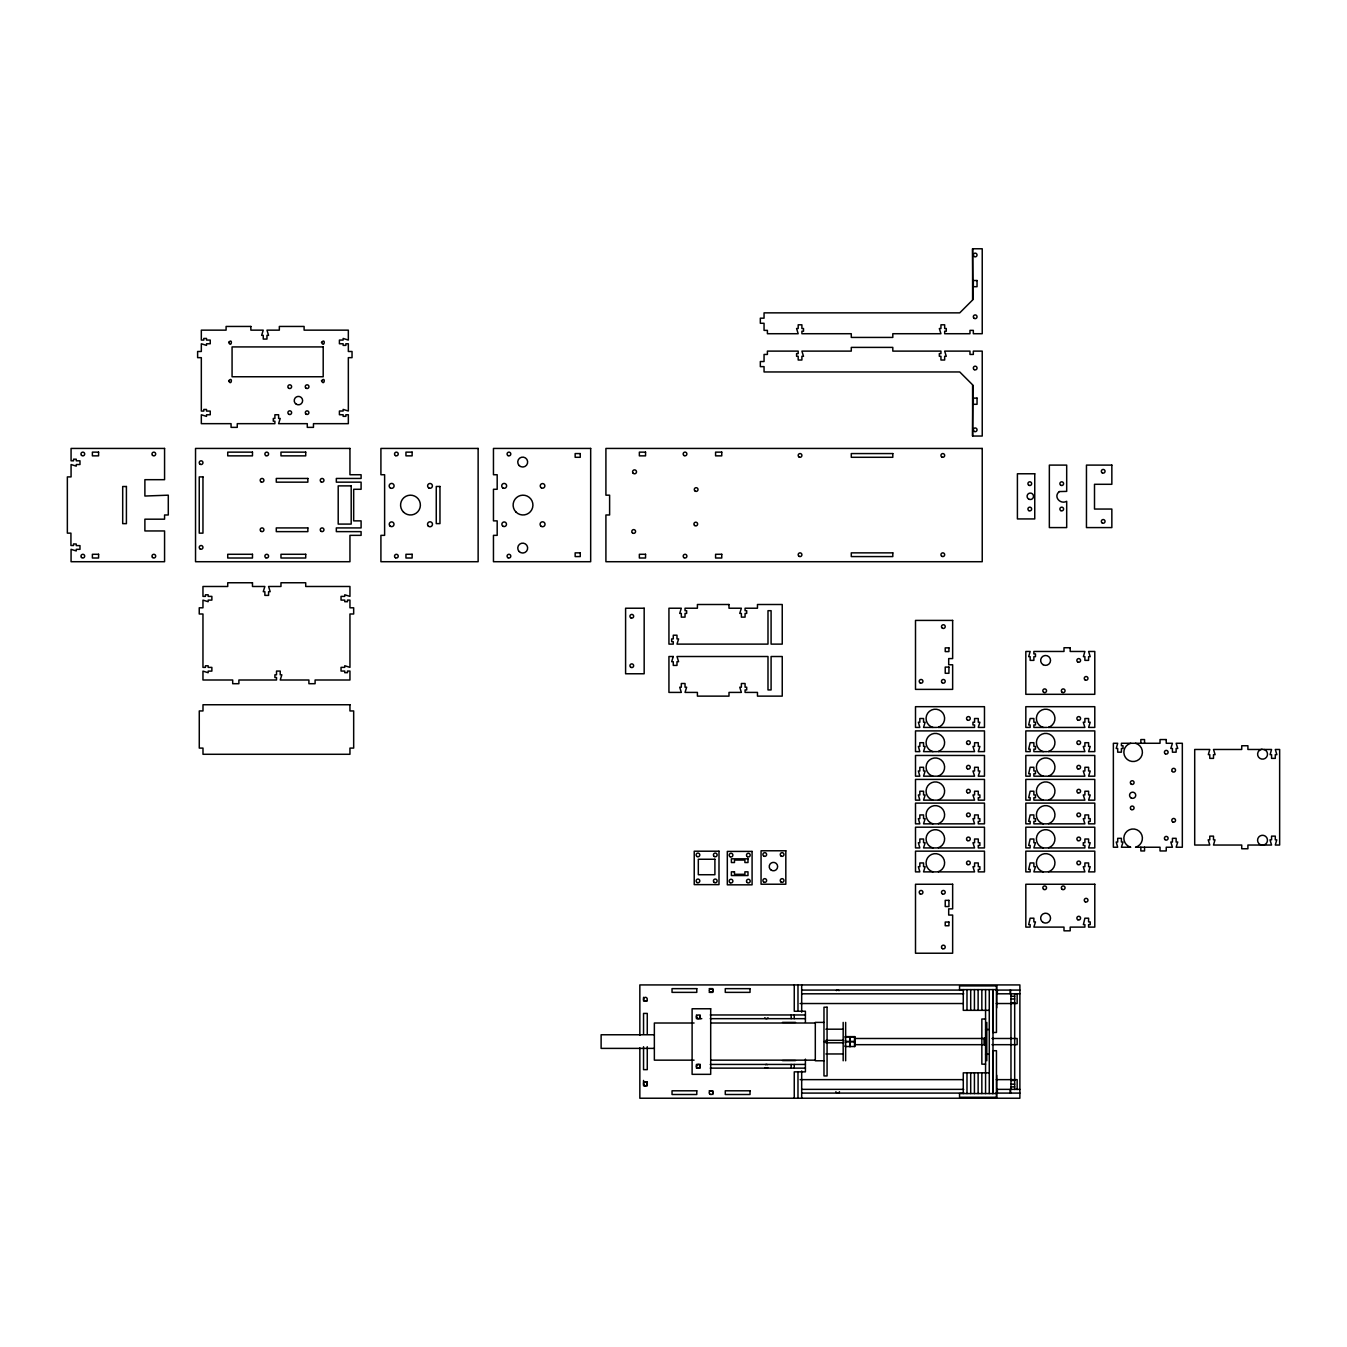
<?xml version="1.0" encoding="UTF-8"?>
<svg xmlns="http://www.w3.org/2000/svg" width="1347" height="1347" viewBox="0 0 1347 1347"><rect width="100%" height="100%" fill="white"/><g stroke="black" fill="none" stroke-linecap="round" stroke-linejoin="round"><path stroke-width="1.5" d="M972.585 436.041L972.955 385.175L959.738 371.957L764.052 371.957L764.052 366.637L760.331 366.637L760.331 361.535L764.052 361.535L764.052 354.446L767.403 354.446L767.403 351.112L798.182 351.112L798.182 353.588L796.582 353.588L796.582 356.298L798.182 356.298L798.182 360.019L801.903 360.019L801.903 356.298L803.502 356.298L801.903 351.112L851.287 351.112L851.287 347.391L892.808 347.391L892.808 351.112L940.947 351.112L940.947 353.588L939.33 353.588L939.33 356.298L940.947 356.298L940.947 360.019L944.668 360.019L944.668 356.298L946.268 356.298L944.668 351.112L969.975 351.112L969.975 354.446L973.325 354.446L973.325 351.112L982.232 351.112L982.232 436.041L972.585 436.041L972.585 385.175M972.585 299.64L972.585 248.774L982.232 248.774L982.232 333.719L973.325 333.719L973.325 330.369L969.975 330.369L969.975 333.719L944.668 333.719L944.668 331.227L946.268 331.227L946.268 328.516L944.668 328.516L944.668 324.795L940.947 324.795L940.947 328.516L939.33 328.516L940.947 333.719L892.808 333.719L892.808 337.424L851.287 337.424L851.287 333.719L801.903 333.719L801.903 331.227L803.502 331.227L803.502 328.516L801.903 328.516L801.903 324.795L798.182 324.795L798.182 328.516L796.582 328.516L798.182 333.719L767.403 333.719L767.403 330.369L764.052 330.369L764.052 323.28L760.331 323.28L760.331 318.178L764.052 318.178L764.052 312.858L959.738 312.858L972.955 299.64L972.585 248.774M845.158 1037.948L845.495 1036.803L849.553 1036.803L850.445 1041.416L849.553 1046.535M845.158 1042.915L845.495 1041.753L849.553 1041.753L850.445 1046.535M850.445 1036.634L849.553 1041.753M854.503 1046.535L854.503 1036.634M936.788 727.431L923.554 727.431L925.153 722.228L923.554 722.228L923.554 718.507L919.833 718.507L919.833 722.228L918.351 722.228L919.833 727.431L915.505 727.431L915.505 706.687L984.472 706.687L984.472 727.431L978.276 727.431L979.892 722.228L978.276 722.228L978.276 718.507L974.571 718.507L974.571 722.228L972.955 722.228L972.955 724.955L974.571 724.955L974.571 727.431L937.748 727.431A9.294 9.294 0 0 0 942.951 713.135A9.294 9.294 0 0 0 927.746 713.135A9.294 9.294 0 0 0 932.949 727.431M1047.107 727.431L1033.873 727.431L1033.873 724.955L1035.473 724.955L1035.473 722.228L1033.873 722.228L1033.873 718.507L1030.152 718.507L1028.67 724.955L1030.152 724.955L1030.152 727.431L1025.825 727.431L1025.825 706.687L1094.791 706.687L1094.791 727.431L1088.595 727.431L1090.211 722.228L1088.595 722.228L1088.595 718.507L1084.891 718.507L1084.891 722.228L1083.274 722.228L1084.891 727.431L1048.084 727.431A9.294 9.294 0 0 0 1053.287 713.135A9.294 9.294 0 0 0 1038.066 713.135A9.294 9.294 0 0 0 1043.268 727.431M1261.23 749.471L1247.911 749.471L1247.911 745.75L1241.732 745.75L1241.732 749.471L1213.495 749.471L1215.112 754.657L1213.495 754.657L1213.495 758.378L1209.791 758.378L1209.791 754.657L1208.31 754.657L1209.791 749.471L1194.705 749.471L1194.705 845.04L1209.791 845.04L1208.175 839.838L1209.791 839.838L1209.791 836.133L1213.495 836.133L1213.495 839.838L1214.994 839.838L1213.495 845.04L1241.732 845.04L1241.732 848.762L1247.911 848.762L1247.911 845.04L1261.432 845.04L1260.27 844.636A4.95 4.95 0 0 1 1258.856 836.908A4.95 4.95 0 0 1 1266.685 837.531A4.95 4.95 0 0 1 1264.042 844.939L1261.482 845.057L1271.568 845.04L1269.968 839.838L1271.568 839.838L1271.568 836.133L1275.289 836.133L1275.289 839.838L1276.771 839.838L1275.289 845.04L1279.65 845.04L1279.65 749.471L1275.289 749.471L1276.889 754.657L1275.289 754.657L1275.289 758.378L1271.568 758.378L1271.568 754.657L1270.086 754.657L1271.568 749.471L1263.89 749.471M936.788 751.626L923.554 751.626L925.153 746.423L923.554 746.423L923.554 742.702L919.833 742.702L919.833 746.423L918.351 746.423L919.833 751.626L915.505 751.626L915.505 730.899L984.472 730.899L984.472 751.626L978.276 751.626L979.892 746.423L978.276 746.423L978.276 742.702L974.571 742.702L974.571 746.423L972.955 746.423L974.571 751.626L937.748 751.626A9.294 9.294 0 0 0 942.951 737.331A9.294 9.294 0 0 0 927.746 737.331A9.294 9.294 0 0 0 932.949 751.626M1047.107 751.626L1033.873 751.626L1033.873 749.151L1035.473 749.151L1035.473 746.423L1033.873 746.423L1033.873 742.702L1030.152 742.702L1028.67 749.151L1030.152 749.151L1030.152 751.626L1025.825 751.626L1025.825 730.899L1094.791 730.899L1094.791 751.626L1088.595 751.626L1090.211 746.423L1088.595 746.423L1088.595 742.702L1084.891 742.702L1084.891 746.423L1083.274 746.423L1084.891 751.626L1048.084 751.626A9.294 9.294 0 0 0 1053.287 737.331A9.294 9.294 0 0 0 1038.066 737.331A9.294 9.294 0 0 0 1043.268 751.626M936.788 776.192L923.554 776.192L925.153 770.989L923.554 770.989L923.554 767.285L919.833 767.285L919.833 770.989L918.351 770.989L919.833 776.192L915.505 776.192L915.505 755.465L984.472 755.465L984.472 776.192L978.276 776.192L979.892 770.989L978.276 770.989L978.276 767.285L974.571 767.285L974.571 770.989L972.955 770.989L974.571 776.192L937.748 776.192A9.294 9.294 0 0 0 942.951 761.897A9.294 9.294 0 0 0 927.746 761.897A9.294 9.294 0 0 0 932.949 776.192M1047.107 776.192L1033.873 776.192L1033.873 773.717L1035.473 773.717L1035.473 770.989L1033.873 770.989L1033.873 767.285L1030.152 767.285L1028.67 773.717L1030.152 773.717L1030.152 776.192L1025.825 776.192L1025.825 755.465L1094.791 755.465L1094.791 776.192L1088.595 776.192L1090.211 770.989L1088.595 770.989L1088.595 767.285L1084.891 767.285L1084.891 770.989L1083.274 770.989L1084.891 776.192L1048.084 776.192A9.294 9.294 0 0 0 1053.287 761.897A9.294 9.294 0 0 0 1038.066 761.897A9.294 9.294 0 0 0 1043.268 776.192M936.788 800.152L923.554 800.152L925.153 794.949L923.554 794.949L923.554 791.228L919.833 791.228L919.833 794.949L918.351 794.949L919.833 800.152L915.505 800.152L915.505 779.408L984.472 779.408L984.472 800.152L978.276 800.152L978.276 797.677L979.892 797.677L979.892 794.949L978.276 794.949L978.276 791.228L974.571 791.228L974.571 794.949L972.955 794.949L974.571 800.152L937.748 800.152A9.294 9.294 0 0 0 942.951 785.857A9.294 9.294 0 0 0 927.746 785.857A9.294 9.294 0 0 0 932.949 800.152M1047.107 800.152L1033.873 800.152L1033.873 797.677L1035.473 797.677L1035.473 794.949L1033.873 794.949L1033.873 791.228L1030.152 791.228L1028.67 797.677L1030.152 797.677L1030.152 800.152L1025.825 800.152L1025.825 779.408L1094.791 779.408L1094.791 800.152L1088.595 800.152L1090.211 794.949L1088.595 794.949L1088.595 791.228L1084.891 791.228L1084.891 794.949L1083.274 794.949L1084.891 800.152L1048.084 800.152A9.294 9.294 0 0 0 1053.287 785.857A9.294 9.294 0 0 0 1038.066 785.857A9.294 9.294 0 0 0 1043.268 800.152M936.788 823.842L923.554 823.842L925.153 818.656L923.554 818.656L923.554 814.935L919.833 814.935L919.833 818.656L918.351 818.656L919.833 823.842L915.505 823.842L915.505 803.115L984.472 803.115L984.472 823.842L978.276 823.842L978.276 821.367L979.892 821.367L979.892 818.656L978.276 818.656L978.276 814.935L974.571 814.935L974.571 818.656L972.955 818.656L974.571 823.842L937.748 823.842A9.294 9.294 0 0 0 942.951 809.547A9.294 9.294 0 0 0 927.746 809.547A9.294 9.294 0 0 0 932.949 823.842M1047.107 823.842L1033.873 823.842L1033.873 821.367L1035.473 821.367L1035.473 818.656L1033.873 818.656L1033.873 814.935L1030.152 814.935L1028.67 821.367L1030.152 821.367L1030.152 823.842L1025.825 823.842L1025.825 803.115L1094.791 803.115L1094.791 823.842L1088.595 823.842L1088.595 821.367L1090.211 821.367L1090.211 818.656L1088.595 818.656L1088.595 814.935L1084.891 814.935L1084.891 818.656L1083.274 818.656L1084.891 823.842L1048.084 823.842A9.294 9.294 0 0 0 1053.287 809.547A9.294 9.294 0 0 0 1038.066 809.547A9.294 9.294 0 0 0 1043.268 823.842M936.788 847.92L923.554 847.92L925.153 842.734L923.554 842.734L923.554 839.013L919.833 839.013L919.833 842.734L918.351 842.734L919.833 847.92L915.505 847.92L915.505 827.193L984.472 827.193L984.472 847.92L978.276 847.92L978.276 845.445L979.892 845.445L979.892 842.734L978.276 842.734L978.276 839.013L974.571 839.013L974.571 842.734L972.955 842.734L974.571 847.92L937.748 847.92A9.294 9.294 0 0 0 942.951 833.625A9.294 9.294 0 0 0 927.746 833.625A9.294 9.294 0 0 0 932.949 847.92M1047.107 847.92L1033.873 847.92L1035.473 842.734L1033.873 842.734L1033.873 839.013L1030.152 839.013L1028.67 845.445L1030.152 845.445L1030.152 847.92L1025.825 847.92L1025.825 827.193L1094.791 827.193L1094.791 847.92L1088.595 847.92L1090.211 842.734L1088.595 842.734L1088.595 839.013L1084.891 839.013L1084.891 842.734L1083.274 842.734L1083.274 845.445L1084.891 845.445L1084.891 847.92L1048.084 847.92A9.294 9.294 0 0 0 1053.287 833.625A9.294 9.294 0 0 0 1038.066 833.625A9.294 9.294 0 0 0 1043.268 847.92M936.788 871.879L923.554 871.879L925.153 866.677L923.554 866.677L923.554 862.956L919.833 862.956L919.833 866.677L918.351 866.677L919.833 871.879L915.505 871.879L915.505 851.152L984.472 851.152L984.472 871.879L978.276 871.879L978.276 869.404L979.892 869.404L979.892 866.677L978.276 866.677L978.276 862.956L974.571 862.956L974.571 866.677L972.955 866.677L974.571 871.879L937.748 871.879A9.294 9.294 0 0 0 942.951 857.584A9.294 9.294 0 0 0 927.746 857.584A9.294 9.294 0 0 0 932.949 871.879M1047.107 871.879L1033.873 871.879L1035.473 866.677L1033.873 866.677L1033.873 862.956L1030.152 862.956L1028.67 869.404L1030.152 869.404L1030.152 871.879L1025.825 871.879L1025.825 851.152L1094.791 851.152L1094.791 871.879L1088.595 871.879L1090.211 866.677L1088.595 866.677L1088.595 862.956L1084.891 862.956L1084.891 866.677L1083.274 866.677L1084.891 871.879L1048.084 871.879A9.294 9.294 0 0 0 1053.287 857.584A9.294 9.294 0 0 0 1038.066 857.584A9.294 9.294 0 0 0 1043.268 871.879M709.179 988.647L712.883 988.647L712.883 992.369L709.179 992.369M996.713 989.607L959.552 989.607L959.552 985.886L996.713 985.886L996.713 1007.859M801.684 990.079L963.711 990.079M995.938 990.079L1019.881 990.079M801.684 993.8L963.711 993.8M1019.881 993.8L997.369 993.8L997.369 990.079M1010.974 996.275L1014.678 996.275M1010.974 998.986L1014.678 998.986M647.267 1001.023L643.546 1001.023L643.546 997.319M1010.974 1002.707L1014.678 1002.707M800.067 1003.532L962.869 1003.532M996.275 1003.532L1017.153 1003.532L1017.153 993.615M989.27 1010.334L963.273 1010.334L963.273 989.607M710.273 1014.964L805.405 1014.964M701.77 1018.669L696.45 1018.669L696.45 1014.964M710.273 1018.669L805.405 1018.669M985.566 1019.006L981.845 1019.006L981.845 1064.164L985.566 1064.164M782.506 1022.39L795.505 1022.39M823.977 1022.39L815.305 1022.39L815.305 1060.779L823.977 1060.779M694.075 1023.013L654.356 1023.013L654.356 1060.156L694.075 1060.156M710.795 1023.013L815.305 1023.013M825.896 1029.192L843.171 1029.192M985.566 1029.529L989.27 1029.529M654.356 1034.765L601.116 1034.765L601.116 1048.387L654.356 1048.387M845.158 1036.634L854.941 1036.634L854.941 1046.535L845.158 1046.535M850.445 1036.803L854.503 1036.803M855.53 1038.486L983.563 1038.486M991.964 1038.486L1017.153 1038.486L1017.153 1044.683L991.964 1044.683M825.896 1040.339L843.171 1040.339M849.553 1041.416L845.495 1041.416L845.158 1040.254M850.445 1041.416L854.503 1041.416M823.977 1041.585L827.075 1041.585M850.445 1041.753L854.503 1041.753M825.896 1042.814L843.171 1042.814M855.53 1044.683L983.563 1044.683M825.896 1053.96L843.171 1053.96M985.566 1054.297L989.27 1054.297M710.795 1060.156L815.305 1060.156M782.506 1060.594L795.505 1060.594M710.273 1064.433L805.405 1064.433M710.273 1068.137L805.405 1068.137M989.27 1072.835L963.273 1072.835L963.273 1093.562M800.067 1079.637L962.869 1079.637M996.275 1079.637L1017.153 1079.637L1017.153 1089.538M1010.974 1080.462L1014.678 1080.462M643.546 1082.129L647.267 1082.028M1010.974 1084.167L1014.678 1084.167M1010.974 1086.894L1014.678 1086.894M801.684 1089.369L963.711 1089.369M1019.881 1089.369L997.369 1089.369L997.369 1093.091M709.179 1090.801L712.883 1090.801L712.883 1094.505M801.684 1093.091L963.93 1093.091M995.938 1093.091L1019.881 1093.091M996.713 1093.562L959.552 1093.562L959.552 1097.283L996.713 1097.283L996.713 1075.31M845.158 1045.205L845.495 1046.366M1144.546 743.275L1144.546 739.554L1140.842 739.554L1140.842 743.275M1144.546 847.229L1144.546 850.95L1140.842 850.95L1140.842 847.229M1014.678 993.8L1014.678 1089.504M1010.974 993.8L1010.974 1089.369M1010.604 990.079L1010.604 993.8M1010.604 1089.369L1010.604 1093.091M1010.216 990.079L1010.216 993.8M1010.216 1089.369L1010.216 1093.091M996.46 985.886L996.46 1032.459L992.739 1032.459L992.739 989.607M996.46 1097.283L996.46 1050.711L992.739 1050.711L992.739 1093.562M992.992 989.607L992.992 1093.562M989.27 989.607L989.27 1093.562M986.795 1022.39L986.795 1060.779M985.566 989.607L985.566 1093.562M981.845 989.607L981.845 1010.334M981.845 1072.835L981.845 1093.562M978.124 989.607L978.124 1010.334M978.124 1072.835L978.124 1093.562M974.42 989.607L974.42 1010.334M974.42 1072.835L974.42 1093.562M970.699 989.607L970.699 1010.334M970.699 1072.835L970.699 1093.562M966.994 989.607L966.994 1010.334M966.994 1072.835L966.994 1093.562M849.991 1036.634L849.991 1046.535M845.647 1022.39L845.647 1060.779M843.171 1022.39L843.171 1060.779M805.405 1022.238L805.405 1011.243L794.259 1011.243L794.259 984.926M805.405 1059.129L805.405 1071.858L794.259 1071.858L794.259 1098.226M801.684 984.926L801.684 1012.203M801.684 1070.949L801.684 1098.226M797.98 984.926L797.98 1011.243M797.98 1071.858L797.98 1098.226M794.259 1014.964L794.259 1018.669M794.259 1064.433L794.259 1068.137M791.16 1014.964L791.16 1018.669M791.16 1064.433L791.16 1068.137M700.154 1014.964L700.154 1018.669M647.267 1034.243L647.267 1013.415L643.546 1013.415L643.546 1034.243M647.267 1046.737L647.267 1069.653L643.546 1069.653L643.546 1046.737M647.267 1082.129L647.267 1085.85L643.546 1085.85L643.546 1080.429M639.842 1035.287L639.842 984.926L1019.881 984.926L1019.881 1098.226L639.842 1098.226L639.842 1047.882M1135.538 743.275A9.294 9.294 0 0 1 1140.741 757.57A9.294 9.294 0 0 1 1125.52 757.57A9.294 9.294 0 0 1 1130.722 743.275M839.484 1091.71A1.852 1.852 0 0 1 835.881 1091.71M836.369 990.617A1.852 1.852 0 0 1 838.996 990.617M767.723 1067.599A1.852 1.852 0 0 1 765.096 1067.599M765.483 1064.669A1.852 1.852 0 0 1 767.335 1064.669M768.009 1017.743A1.852 1.852 0 0 1 764.793 1017.743M228.653 342.391C231.448 348.503 233.048 337.339 228.653 342.391M228.653 380.78C231.448 386.875 233.048 375.729 228.653 380.78M321.512 342.391C324.307 348.503 325.923 337.339 321.512 342.391M321.512 380.78C324.307 386.875 325.923 375.729 321.512 380.78M984.438 1037.948L984.438 1045.205L984.32 1038.082M1059.348 491.571C1052.984 496.42 1060.173 504.872 1066.689 501.303L1066.689 527.586L1049.347 527.586L1049.347 465.102L1066.689 465.102L1066.689 491.386L1059.348 491.571M1261.971 749.269L1260.708 749.589A4.95 4.95 0 0 0 1258.603 757.166A4.95 4.95 0 0 0 1266.466 757.25A4.95 4.95 0 0 0 1264.513 749.639L1261.971 749.269M977.046 280.513L973.325 280.513L973.325 286.692L977.046 286.692L977.046 280.513M250.862 326.445L226.094 326.445L226.094 330.15L201.326 330.15L201.326 340.067L203.801 340.067L203.801 338.451L206.529 338.451L206.529 340.067L210.25 340.067L210.25 343.771L206.529 343.771L206.529 345.388L201.326 343.771L201.326 351.483L197.622 351.483L197.622 357.662L201.326 357.662L201.326 411.071L203.801 411.071L203.801 409.454L206.529 409.454L206.529 411.071L210.25 411.071L210.25 414.775L206.529 414.775L206.529 416.391L201.326 414.775L201.326 423.665L231.061 423.665L231.061 427.369L237.257 427.369L237.257 423.665L274.889 423.665L274.889 421.19L273.289 421.19L273.289 418.462L274.889 418.462L274.889 414.741L278.61 414.741L278.61 418.462L280.227 418.462L278.61 423.665L307.284 423.665L307.284 427.369L313.464 427.369L313.464 423.665L348.334 423.665L348.334 414.741L345.859 414.741L345.859 416.341L343.131 416.341L343.131 414.741L339.41 414.741L339.41 411.02L343.131 411.02L343.131 409.404L348.334 411.02L348.334 357.662L352.038 357.662L352.038 351.483L348.334 351.483L348.334 343.771L345.859 343.771L345.859 345.388L343.131 345.388L343.131 343.771L339.41 343.771L339.41 340.067L343.131 340.067L343.131 338.451L348.334 340.067L348.334 330.15L304.102 330.15L304.102 326.445L279.334 326.445L279.334 330.15L266.959 330.15L268.558 335.352L266.959 335.352L266.959 339.074L263.237 339.074L263.237 335.352L261.638 335.352L263.237 330.15L250.862 330.15L250.862 326.445M323.196 346.92L232.071 346.92L232.071 376.756L323.196 376.756L323.196 346.92M977.046 398.123L973.325 398.123L973.325 404.302L977.046 404.302L977.046 398.123M164.57 448.433L71.071 448.433L71.071 460.809L73.546 460.809L73.546 459.192L76.257 459.192L76.257 460.809L79.978 460.809L79.978 464.53L76.257 464.53L76.257 466.129L71.071 464.53L71.071 476.905L67.35 476.905L67.35 533.143L70.936 533.143L70.936 545.518L73.546 545.518L73.546 543.919L76.257 544.02L76.257 545.619L79.978 545.619L79.978 549.34L76.257 549.34L76.257 550.94L71.071 549.34L71.071 561.716L164.57 561.716L164.57 530.954L144.887 530.954L144.887 519.184L164.57 519.184L164.57 514.975L168.291 514.975L168.291 495.174L144.887 496.033L144.887 479.684L164.57 479.684L164.57 448.433M349.951 448.433L195.534 448.433L195.534 561.716L349.951 561.716L349.951 535.348L361.097 535.348L361.097 531.627L336.329 531.627L336.329 527.923L361.097 527.923L361.097 520.868L353.672 520.868L353.672 489.281L361.097 489.281L361.097 482.159L336.329 482.159L336.329 478.454L361.097 478.454L361.097 474.733L349.951 474.733L349.951 448.433M478.134 448.433L380.915 448.433L380.915 474.733L384.619 474.733L384.619 535.348L380.915 535.348L380.915 561.716L478.134 561.716L478.134 448.433M590.676 448.433L493.457 448.433L493.457 474.733L497.178 474.733L497.178 489.281L493.457 489.281L493.457 520.868L497.178 520.868L497.178 535.348L493.457 535.348L493.457 561.716L590.676 561.716L590.676 448.433M982.232 448.433L605.914 448.433L605.914 495.174L609.619 495.174L609.619 514.975L605.914 514.975L605.914 561.716L982.232 561.716L982.232 448.433M98.584 452.137L92.387 452.137L92.387 455.858L98.584 455.858L98.584 452.137M252.478 452.137L227.727 452.137L227.727 455.858L252.478 455.858L252.478 452.137M305.718 452.137L280.967 452.137L280.967 455.858L305.718 455.858L305.718 452.137M412.131 452.137L405.952 452.137L405.952 455.858L412.131 455.858L412.131 452.137M645.55 452.137L639.354 452.137L639.354 455.858L645.55 455.858L645.55 452.137M721.756 452.137L715.577 452.137L715.577 455.858L721.756 455.858L721.756 452.137M580.254 453.569L575.152 453.569L575.152 457.29L580.254 457.29L580.254 453.569M892.808 453.569L851.287 453.569L851.287 457.29L892.808 457.29L892.808 453.569M1111.847 465.102L1086.457 465.102L1086.457 527.586L1111.847 527.586L1111.847 509.048L1094.505 509.048L1094.505 484.297L1111.847 484.297L1111.847 465.102M1034.749 473.774L1017.406 473.774L1017.406 518.932L1034.749 518.932L1034.749 473.774M202.959 476.905L199.238 476.905L199.238 533.143L202.959 533.143L202.959 476.905M307.857 478.454L276.287 478.454L276.287 482.159L307.857 482.159L307.857 478.454M351.197 485.88L338.198 485.88L338.198 524.084L351.197 524.084L351.197 485.88M126.416 486.503L122.695 486.503L122.695 523.646L126.416 523.646L126.416 486.503M439.964 486.469L436.26 486.469L436.26 523.613L439.964 523.613L439.964 486.469M307.857 527.923L276.287 527.923L276.287 531.627L307.857 531.627L307.857 527.923M580.254 552.859L575.152 552.859L575.152 556.58L580.254 556.58L580.254 552.859M892.808 552.859L851.287 552.859L851.287 556.58L892.808 556.58L892.808 552.859M98.584 554.29L92.387 554.29L92.387 558.012L98.584 558.012L98.584 554.29M252.478 554.29L227.727 554.29L227.727 558.012L252.478 558.012L252.478 554.29M305.718 554.29L280.967 554.29L280.967 558.012L305.718 558.012L305.718 554.29M412.131 554.29L405.952 554.29L405.952 558.012L412.131 558.012L412.131 554.29M645.55 554.29L639.354 554.29L639.354 558.012L645.55 558.012L645.55 554.29M721.756 554.29L715.577 554.29L715.577 558.012L721.756 558.012L721.756 554.29M252.478 582.763L227.727 582.763L227.727 586.484L202.959 586.484L202.959 596.384L205.434 596.384L205.434 594.785L208.162 594.785L208.162 596.384L211.866 596.384L211.866 600.105L208.162 600.105L208.162 601.705L202.959 600.105L202.959 607.8L199.238 607.8L199.238 613.996L202.959 613.996L202.959 667.388L205.434 667.388L205.434 665.788L208.162 665.788L208.162 667.388L211.866 667.388L211.866 671.109L208.162 671.109L208.162 672.725L202.959 671.109L202.959 679.999L232.694 679.999L232.694 683.704L238.89 683.704L238.89 679.999L276.522 679.999L276.522 677.524L274.906 677.524L274.906 674.796L276.522 674.796L276.522 671.075L280.227 671.075L280.227 674.796L281.843 674.796L280.227 679.999L308.901 679.999L308.901 683.704L315.097 683.704L315.097 679.999L349.951 679.999L349.951 671.059L347.475 671.059L347.475 672.675L344.748 672.675L344.748 671.059L341.044 671.059L341.044 667.354L344.748 667.354L344.748 665.738L349.951 667.354L349.951 613.996L353.672 613.996L353.672 607.8L349.951 607.8L349.951 600.105L347.475 600.105L347.475 601.705L344.748 601.705L344.748 600.105L341.044 600.105L341.044 596.384L344.748 596.384L344.748 594.785L349.951 596.384L349.951 586.484L305.718 586.484L305.718 582.763L280.967 582.763L280.967 586.484L268.575 586.484L270.191 591.687L268.575 591.687L268.575 595.391L264.871 595.391L264.871 591.687L263.254 591.687L264.871 586.484L252.478 586.484L252.478 582.763M728.996 604.5L697.409 604.5L697.409 608.221L685.034 608.221L685.034 610.696L686.65 610.696L686.65 613.407L685.034 613.407L685.034 617.128L681.313 617.128L681.313 613.407L679.713 613.407L681.313 608.221L668.937 608.221L668.937 644.119L673.264 644.119L673.264 641.643L671.665 641.643L671.665 638.916L673.264 638.916L673.264 635.212L676.985 635.212L676.985 638.916L678.602 638.916L676.985 644.119L767.992 644.119L767.992 610.696L771.09 610.696L771.09 644.119L782.237 644.119L782.237 604.5L757.469 604.5L757.469 608.221L745.076 608.221L745.076 610.696L746.693 610.696L746.693 613.407L745.076 613.407L745.076 617.128L741.372 617.128L741.372 613.407L739.756 613.407L741.372 608.221L728.996 608.221L728.996 604.5M644.169 608.221L625.597 608.221L625.597 673.769L644.169 673.769L644.169 608.221M952.649 620.411L915.505 620.411L915.505 689.378L952.649 689.378L952.649 664.778L948.692 664.778L948.692 658.582L952.649 658.582L952.649 620.411M1070.192 647.739L1063.995 647.739L1063.995 651.46L1033.873 651.46L1033.873 653.935L1035.473 653.935L1035.473 656.663L1033.873 656.663L1033.873 660.367L1030.152 660.367L1030.152 656.663L1028.67 656.663L1030.152 651.46L1025.825 651.46L1025.825 694.311L1094.791 694.311L1094.791 651.46L1088.595 651.46L1090.211 656.663L1088.595 656.663L1088.595 660.367L1084.891 660.367L1084.891 656.663L1083.392 656.663L1084.891 651.46L1070.192 651.46L1070.192 647.739M948.928 647.873L945.224 647.873L945.224 651.594L948.928 651.594L948.928 647.873M673.264 656.511L668.937 656.511L668.937 692.409L681.313 692.409L679.713 687.206L681.313 687.206L681.313 683.501L685.034 683.501L685.034 687.206L686.65 687.206L685.034 692.409L697.409 692.409L697.409 696.13L728.996 696.13L728.996 692.409L741.372 692.409L739.756 687.206L741.372 687.206L741.372 683.501L745.076 683.501L745.076 687.206L746.693 687.206L746.693 689.933L745.076 689.933L745.076 692.409L757.469 692.409L757.469 696.13L782.237 696.13L782.237 656.511L771.09 656.511L771.09 689.933L767.992 689.933L767.992 656.511L676.985 656.511L678.602 661.697L676.985 661.697L676.985 665.418L673.264 665.418L673.264 661.697L671.665 661.697L673.264 656.511M948.928 667.085L945.224 667.085L945.224 673.281L948.928 673.281L948.928 667.085M349.951 704.75L202.993 704.75L202.993 710.947L199.272 710.947L199.272 748.09L202.993 748.09L202.993 754.286L349.951 754.286L349.951 748.09L353.672 748.09L353.672 710.947L349.951 710.947L349.951 704.75M1166.233 739.554L1160.036 739.554L1160.036 743.275L1121.411 743.275L1121.411 745.75L1123.028 745.75L1123.028 748.477L1121.411 748.477L1121.411 752.182L1117.69 752.182L1117.69 748.477L1116.208 748.477L1117.69 743.275L1113.363 743.275L1113.363 847.229L1117.69 847.229L1116.208 842.027L1117.69 842.027L1117.69 838.322L1121.411 838.322L1121.411 842.027L1123.028 842.027L1121.411 847.229L1130.722 847.229A9.294 9.294 0 0 1 1125.52 832.934A9.294 9.294 0 0 1 1140.741 832.934A9.294 9.294 0 0 1 1135.538 847.229L1160.036 847.229L1160.036 850.95L1166.233 850.95L1166.233 847.229L1172.429 847.229L1170.812 842.027L1172.429 842.027L1172.429 838.322L1176.133 838.322L1176.133 842.027L1177.749 842.027L1176.133 847.229L1182.329 847.229L1182.329 743.275L1176.133 743.275L1177.749 748.477L1176.133 748.477L1176.133 752.182L1172.429 752.182L1172.429 748.477L1170.812 748.477L1172.429 743.275L1166.233 743.275L1166.233 739.554M785.823 850.782L761.055 850.782L761.055 884.221L785.823 884.221L785.823 850.782M718.995 851.203L694.227 851.203L694.227 884.625L718.995 884.625L718.995 851.203M752.081 851.405L727.313 851.405L727.313 884.827L752.081 884.827L752.081 851.405M747.989 858.83L731.387 858.83L731.387 862.535L734.485 862.535L734.485 860.06L744.891 860.06L744.891 862.535L747.989 862.535L747.989 858.83M714.903 859.251L698.318 859.251L698.318 874.725L714.903 874.725L714.903 859.251M734.485 871.829L731.387 871.829L731.387 875.55L747.989 875.55L747.989 871.829L744.891 871.829L744.891 874.304L734.485 874.304L734.485 871.829M952.649 884.255L915.505 884.255L915.505 953.221L952.649 953.221L952.649 915.051L948.692 915.051L948.692 908.855L952.649 908.855L952.649 884.255M1094.791 884.255L1025.825 884.255L1025.825 927.106L1030.152 927.106L1030.152 924.631L1028.67 924.631L1030.152 918.199L1033.873 918.199L1033.873 921.904L1035.473 921.904L1033.873 927.106L1063.995 927.106L1063.995 930.828L1070.192 930.828L1070.192 927.106L1084.891 927.106L1084.891 924.631L1083.392 924.631L1084.891 918.199L1088.595 918.199L1088.595 921.904L1090.211 921.904L1090.211 924.631L1088.595 924.631L1088.595 927.106L1094.791 927.106L1094.791 884.255M948.928 900.352L945.224 900.352L945.224 906.548L948.928 906.548L948.928 900.352M948.928 922.038L945.224 922.038L945.224 925.759L948.928 925.759L948.928 922.038M696.786 988.647L672.035 988.647L672.035 992.369L696.786 992.369L696.786 988.647M750.026 988.647L725.275 988.647L725.275 992.369L750.026 992.369L750.026 988.647M827.075 1007.219L823.977 1007.219L823.977 1075.933L827.075 1075.933L827.075 1007.219M710.694 1008.768L692.105 1008.768L692.105 1074.334L710.694 1074.334L710.694 1008.768M700.154 1064.433L696.45 1064.433L696.45 1068.137L700.154 1068.137L700.154 1064.433M696.786 1090.801L672.035 1090.801L672.035 1094.505L696.786 1094.505L696.786 1090.801M750.026 1090.801L725.275 1090.801L725.275 1094.505L750.026 1094.505L750.026 1090.801M713.977 882.234A1.852 1.852 0 0 0 717.075 881.393A1.852 1.852 0 0 0 714.802 879.12A1.852 1.852 0 0 0 713.977 882.234M714.348 856.524A1.852 1.852 0 0 0 717.143 854.907A1.852 1.852 0 0 0 714.348 853.308A1.852 1.852 0 0 0 714.348 856.524M697.022 856.524A1.852 1.852 0 0 0 699.8 854.907A1.852 1.852 0 0 0 697.022 853.308A1.852 1.852 0 0 0 697.022 856.524M697.022 882.521A1.852 1.852 0 0 0 699.8 880.921A1.852 1.852 0 0 0 697.022 879.305A1.852 1.852 0 0 0 697.022 882.521M747.433 856.726A1.852 1.852 0 0 0 750.212 855.109A1.852 1.852 0 0 0 747.433 853.51A1.852 1.852 0 0 0 747.433 856.726M730.091 856.726A1.852 1.852 0 0 0 732.886 855.109A1.852 1.852 0 0 0 730.091 853.51A1.852 1.852 0 0 0 730.091 856.726M747.046 882.437A1.852 1.852 0 0 0 750.144 881.595A1.852 1.852 0 0 0 747.871 879.322A1.852 1.852 0 0 0 747.046 882.437M730.091 882.723A1.852 1.852 0 0 0 732.886 881.123A1.852 1.852 0 0 0 730.091 879.507A1.852 1.852 0 0 0 730.091 882.723M763.833 856.12A1.852 1.852 0 0 0 766.628 854.503A1.852 1.852 0 0 0 763.833 852.904A1.852 1.852 0 0 0 763.833 856.12M763.833 882.117A1.852 1.852 0 0 0 766.628 880.5A1.852 1.852 0 0 0 763.833 878.901A1.852 1.852 0 0 0 763.833 882.117M781.176 882.117A1.852 1.852 0 0 0 783.954 880.5A1.852 1.852 0 0 0 781.176 878.901A1.852 1.852 0 0 0 781.176 882.117M781.176 856.12A1.852 1.852 0 0 0 783.954 854.503A1.852 1.852 0 0 0 781.176 852.904A1.852 1.852 0 0 0 781.176 856.12M771.326 870.229A4.209 4.209 0 0 0 777.64 866.576A4.209 4.209 0 0 0 771.326 862.939A4.209 4.209 0 0 0 771.326 870.229M296.323 404.252A4.209 4.209 0 0 0 302.637 400.598A4.209 4.209 0 0 0 296.323 396.961A4.209 4.209 0 0 0 296.323 404.252M288.443 387.987A1.852 1.852 0 0 0 291.558 387.145A1.852 1.852 0 0 0 289.285 384.872A1.852 1.852 0 0 0 288.443 387.987M306.173 388.273A1.852 1.852 0 0 0 308.951 386.673A1.852 1.852 0 0 0 306.173 385.057A1.852 1.852 0 0 0 306.173 388.273M305.836 413.933A1.802 1.802 0 0 0 308.833 413.142A1.802 1.802 0 0 0 306.628 410.936A1.802 1.802 0 0 0 305.836 413.933M288.83 414.287A1.852 1.852 0 0 0 291.625 412.67A1.852 1.852 0 0 0 288.83 411.071A1.852 1.852 0 0 0 288.83 414.287M683.99 557.675A1.852 1.852 0 0 0 686.903 556.294A1.852 1.852 0 0 0 684.242 554.476A1.852 1.852 0 0 0 683.99 557.675M684.091 455.572A1.852 1.852 0 0 0 686.886 453.956A1.852 1.852 0 0 0 684.091 452.356A1.852 1.852 0 0 0 684.091 455.572M799.108 556.328A1.852 1.852 0 0 0 801.903 554.728A1.852 1.852 0 0 0 799.108 553.112A1.852 1.852 0 0 0 799.108 556.328M941.873 556.328A1.852 1.852 0 0 0 944.668 554.728A1.852 1.852 0 0 0 941.873 553.112A1.852 1.852 0 0 0 941.873 556.328M941.873 457.037A1.852 1.852 0 0 0 944.668 455.421A1.852 1.852 0 0 0 941.873 453.821A1.852 1.852 0 0 0 941.873 457.037M799.108 457.037A1.852 1.852 0 0 0 801.903 455.421A1.852 1.852 0 0 0 799.108 453.821A1.852 1.852 0 0 0 799.108 457.037M695.22 491.15A1.852 1.852 0 0 0 698.015 489.55A1.852 1.852 0 0 0 695.22 487.934A1.852 1.852 0 0 0 695.22 491.15M694.564 525.465A1.852 1.852 0 0 0 697.594 524.404A1.852 1.852 0 0 0 695.153 522.299A1.852 1.852 0 0 0 694.564 525.465M632.4 532.856A1.886 1.886 0 0 0 635.531 531.93A1.886 1.886 0 0 0 633.174 529.674A1.886 1.886 0 0 0 632.4 532.856M633.157 473.235A1.97 1.97 0 0 0 636.441 472.342A1.97 1.97 0 0 0 634.033 469.935A1.97 1.97 0 0 0 633.157 473.235M967.466 864.521A1.852 1.852 0 0 0 970.261 862.905A1.852 1.852 0 0 0 967.466 861.305A1.852 1.852 0 0 0 967.466 864.521M967.466 768.834A1.852 1.852 0 0 0 970.261 767.218A1.852 1.852 0 0 0 967.466 765.618A1.852 1.852 0 0 0 967.466 768.834M967.466 792.777A1.852 1.852 0 0 0 970.261 791.177A1.852 1.852 0 0 0 967.466 789.561A1.852 1.852 0 0 0 967.466 792.777M967.466 840.562A1.852 1.852 0 0 0 970.261 838.962A1.852 1.852 0 0 0 967.466 837.346A1.852 1.852 0 0 0 967.466 840.562M967.466 720.056A1.852 1.852 0 0 0 970.261 718.456A1.852 1.852 0 0 0 967.466 716.84A1.852 1.852 0 0 0 967.466 720.056M967.466 744.268A1.852 1.852 0 0 0 970.261 742.652A1.852 1.852 0 0 0 967.466 741.052A1.852 1.852 0 0 0 967.466 744.268M967.466 816.484A1.852 1.852 0 0 0 970.261 814.884A1.852 1.852 0 0 0 967.466 813.268A1.852 1.852 0 0 0 967.466 816.484M1077.802 864.521A1.852 1.852 0 0 0 1080.58 862.905A1.852 1.852 0 0 0 1077.802 861.305A1.852 1.852 0 0 0 1077.802 864.521M1077.802 816.484A1.852 1.852 0 0 0 1080.58 814.884A1.852 1.852 0 0 0 1077.802 813.268A1.852 1.852 0 0 0 1077.802 816.484M1077.802 768.834A1.852 1.852 0 0 0 1080.58 767.218A1.852 1.852 0 0 0 1077.802 765.618A1.852 1.852 0 0 0 1077.802 768.834M1077.802 720.056A1.852 1.852 0 0 0 1080.58 718.456A1.852 1.852 0 0 0 1077.802 716.84A1.852 1.852 0 0 0 1077.802 720.056M1077.802 744.268A1.852 1.852 0 0 0 1080.58 742.652A1.852 1.852 0 0 0 1077.802 741.052A1.852 1.852 0 0 0 1077.802 744.268M1077.802 840.562A1.852 1.852 0 0 0 1080.58 838.962A1.852 1.852 0 0 0 1077.802 837.346A1.852 1.852 0 0 0 1077.802 840.562M1077.802 792.777A1.852 1.852 0 0 0 1080.58 791.177A1.852 1.852 0 0 0 1077.802 789.561A1.852 1.852 0 0 0 1077.802 792.777M1172.732 821.923A1.852 1.852 0 0 0 1175.527 820.306A1.852 1.852 0 0 0 1172.732 818.707A1.852 1.852 0 0 0 1172.732 821.923M1172.345 771.511A1.852 1.852 0 0 0 1175.46 770.669A1.852 1.852 0 0 0 1173.186 768.396A1.852 1.852 0 0 0 1172.345 771.511M1164.953 839.568A1.852 1.852 0 0 0 1168.051 838.743A1.852 1.852 0 0 0 1165.778 836.47A1.852 1.852 0 0 0 1164.953 839.568M1165.34 753.849A1.852 1.852 0 0 0 1168.118 752.249A1.852 1.852 0 0 0 1165.34 750.633A1.852 1.852 0 0 0 1165.34 753.849M1131.278 784.19A1.852 1.852 0 0 0 1134.073 782.573A1.852 1.852 0 0 0 1131.278 780.974A1.852 1.852 0 0 0 1131.278 784.19M1131.278 809.53A1.852 1.852 0 0 0 1134.073 807.931A1.852 1.852 0 0 0 1131.278 806.314A1.852 1.852 0 0 0 1131.278 809.53M1131.093 797.929A3.098 3.098 0 0 0 1135.74 795.252A3.098 3.098 0 0 0 1131.093 792.575A3.098 3.098 0 0 0 1131.093 797.929M81.51 455.32A1.852 1.852 0 0 0 84.625 454.478A1.852 1.852 0 0 0 82.352 452.205A1.852 1.852 0 0 0 81.51 455.32M152.514 455.32A1.852 1.852 0 0 0 155.629 454.478A1.852 1.852 0 0 0 153.356 452.205A1.852 1.852 0 0 0 152.514 455.32M152.514 557.456A1.852 1.852 0 0 0 155.629 556.631A1.852 1.852 0 0 0 153.356 554.358A1.852 1.852 0 0 0 152.514 557.456M81.51 557.456A1.852 1.852 0 0 0 84.625 556.631A1.852 1.852 0 0 0 82.352 554.358A1.852 1.852 0 0 0 81.51 557.456M508.004 557.759A1.852 1.852 0 0 0 510.799 556.143A1.852 1.852 0 0 0 508.004 554.543A1.852 1.852 0 0 0 508.004 557.759M508.004 455.606A1.852 1.852 0 0 0 510.799 454.006A1.852 1.852 0 0 0 508.004 452.39A1.852 1.852 0 0 0 508.004 455.606M519.201 465.574A4.95 4.95 0 0 0 527.485 463.351A4.95 4.95 0 0 0 521.424 457.273A4.95 4.95 0 0 0 519.201 465.574M519.201 551.58A4.95 4.95 0 0 0 527.485 549.357A4.95 4.95 0 0 0 521.424 543.296A4.95 4.95 0 0 0 519.201 551.58M516.019 512.079A9.9 9.9 0 0 0 532.587 507.634A9.9 9.9 0 0 0 520.464 495.511A9.9 9.9 0 0 0 516.019 512.079M502.936 488.018A2.475 2.475 0 0 0 506.64 485.88A2.475 2.475 0 0 0 502.936 483.741A2.475 2.475 0 0 0 502.936 488.018M503.02 526.273A2.307 2.307 0 0 0 506.489 524.269A2.307 2.307 0 0 0 503.02 522.266A2.307 2.307 0 0 0 503.02 526.273M541.393 487.883A2.307 2.307 0 0 0 544.862 485.88A2.307 2.307 0 0 0 541.393 483.876A2.307 2.307 0 0 0 541.393 487.883M540.804 526.02A2.475 2.475 0 0 0 544.946 524.909A2.475 2.475 0 0 0 541.915 521.878A2.475 2.475 0 0 0 540.804 526.02M1060.813 510.631A1.852 1.852 0 0 0 1063.591 509.014A1.852 1.852 0 0 0 1060.813 507.415A1.852 1.852 0 0 0 1060.813 510.631M1060.813 485.274A1.852 1.852 0 0 0 1063.591 483.674A1.852 1.852 0 0 0 1060.813 482.058A1.852 1.852 0 0 0 1060.813 485.274M1028.855 485.274A1.852 1.852 0 0 0 1031.65 483.674A1.852 1.852 0 0 0 1028.855 482.058A1.852 1.852 0 0 0 1028.855 485.274M1028.855 510.631A1.852 1.852 0 0 0 1031.65 509.014A1.852 1.852 0 0 0 1028.855 507.415A1.852 1.852 0 0 0 1028.855 510.631M1028.704 499.097A3.216 3.216 0 0 0 1033.536 496.302A3.216 3.216 0 0 0 1028.704 493.507A3.216 3.216 0 0 0 1028.704 499.097M1085.194 679.982A1.852 1.852 0 0 0 1087.972 678.383A1.852 1.852 0 0 0 1085.194 676.766A1.852 1.852 0 0 0 1085.194 679.982M1062.278 692.375A1.852 1.852 0 0 0 1065.056 690.758A1.852 1.852 0 0 0 1062.278 689.159A1.852 1.852 0 0 0 1062.278 692.375M1077.802 662.034A1.852 1.852 0 0 0 1080.58 660.434A1.852 1.852 0 0 0 1077.802 658.818A1.852 1.852 0 0 0 1077.802 662.034M1043.117 664.711A4.95 4.95 0 0 0 1050.542 660.434A4.95 4.95 0 0 0 1043.117 656.141A4.95 4.95 0 0 0 1043.117 664.711M1043.74 692.375A1.852 1.852 0 0 0 1046.535 690.758A1.852 1.852 0 0 0 1043.74 689.159A1.852 1.852 0 0 0 1043.74 692.375M630.867 617.869A1.852 1.852 0 0 0 633.646 616.269A1.852 1.852 0 0 0 630.867 614.653A1.852 1.852 0 0 0 630.867 617.869M630.867 667.337A1.852 1.852 0 0 0 633.646 665.721A1.852 1.852 0 0 0 630.867 664.122A1.852 1.852 0 0 0 630.867 667.337M395.462 455.606A1.852 1.852 0 0 0 398.241 454.006A1.852 1.852 0 0 0 395.462 452.39A1.852 1.852 0 0 0 395.462 455.606M395.462 557.759A1.852 1.852 0 0 0 398.241 556.143A1.852 1.852 0 0 0 395.462 554.543A1.852 1.852 0 0 0 395.462 557.759M403.477 512.079A9.9 9.9 0 0 0 420.045 507.634A9.9 9.9 0 0 0 407.905 495.511A9.9 9.9 0 0 0 403.477 512.079M390.377 488.018A2.475 2.475 0 0 0 394.099 485.88A2.475 2.475 0 0 0 390.377 483.741A2.475 2.475 0 0 0 390.377 488.018M389.923 525.953A2.391 2.391 0 0 0 393.93 524.875A2.391 2.391 0 0 0 391 521.962A2.391 2.391 0 0 0 389.923 525.953M428.801 487.951A2.391 2.391 0 0 0 432.404 485.88A2.391 2.391 0 0 0 428.801 483.809A2.391 2.391 0 0 0 428.801 487.951M428.245 526.02A2.475 2.475 0 0 0 432.404 524.909A2.475 2.475 0 0 0 429.356 521.878A2.475 2.475 0 0 0 428.245 526.02M1102.267 472.898A1.852 1.852 0 0 0 1105.045 471.298A1.852 1.852 0 0 0 1102.267 469.682A1.852 1.852 0 0 0 1102.267 472.898M1102.267 523.006A1.852 1.852 0 0 0 1105.045 521.407A1.852 1.852 0 0 0 1102.267 519.79A1.852 1.852 0 0 0 1102.267 523.006M974.251 431.427A1.852 1.852 0 0 0 977.046 429.828A1.852 1.852 0 0 0 974.251 428.211A1.852 1.852 0 0 0 974.251 431.427M974.251 369.65A1.852 1.852 0 0 0 977.046 368.034A1.852 1.852 0 0 0 974.251 366.435A1.852 1.852 0 0 0 974.251 369.65M1085.194 901.8A1.852 1.852 0 0 0 1087.972 900.183A1.852 1.852 0 0 0 1085.194 898.584A1.852 1.852 0 0 0 1085.194 901.8M1062.278 889.407A1.852 1.852 0 0 0 1065.056 887.808A1.852 1.852 0 0 0 1062.278 886.191A1.852 1.852 0 0 0 1062.278 889.407M1077.802 919.748A1.852 1.852 0 0 0 1080.58 918.149A1.852 1.852 0 0 0 1077.802 916.532A1.852 1.852 0 0 0 1077.802 919.748M1043.117 922.426A4.95 4.95 0 0 0 1050.542 918.149A4.95 4.95 0 0 0 1043.117 913.855A4.95 4.95 0 0 0 1043.117 922.426M1043.74 889.407A1.852 1.852 0 0 0 1046.535 887.808A1.852 1.852 0 0 0 1043.74 886.191A1.852 1.852 0 0 0 1043.74 889.407M265.797 455.606A1.852 1.852 0 0 0 268.575 454.006A1.852 1.852 0 0 0 265.797 452.39A1.852 1.852 0 0 0 265.797 455.606M265.797 557.759A1.852 1.852 0 0 0 268.575 556.143A1.852 1.852 0 0 0 265.797 554.543A1.852 1.852 0 0 0 265.797 557.759M200.164 548.987A1.852 1.852 0 0 0 202.959 547.387A1.852 1.852 0 0 0 200.164 545.771A1.852 1.852 0 0 0 200.164 548.987M200.164 464.277A1.852 1.852 0 0 0 202.959 462.661A1.852 1.852 0 0 0 200.164 461.061A1.852 1.852 0 0 0 200.164 464.277M261.116 531.375A1.852 1.852 0 0 0 263.911 529.775A1.852 1.852 0 0 0 261.116 528.159A1.852 1.852 0 0 0 261.116 531.375M321.175 531.375A1.852 1.852 0 0 0 323.954 529.775A1.852 1.852 0 0 0 321.175 528.159A1.852 1.852 0 0 0 321.175 531.375M261.116 481.923A1.852 1.852 0 0 0 263.911 480.307A1.852 1.852 0 0 0 261.116 478.707A1.852 1.852 0 0 0 261.116 481.923M321.175 481.923A1.852 1.852 0 0 0 323.954 480.307A1.852 1.852 0 0 0 321.175 478.707A1.852 1.852 0 0 0 321.175 481.923M973.864 256.3A1.852 1.852 0 0 0 976.979 255.475A1.852 1.852 0 0 0 974.706 253.202A1.852 1.852 0 0 0 973.864 256.3M973.864 318.094A1.852 1.852 0 0 0 976.979 317.252A1.852 1.852 0 0 0 974.706 314.979A1.852 1.852 0 0 0 973.864 318.094M920.153 893.92A1.852 1.852 0 0 0 922.931 892.303A1.852 1.852 0 0 0 920.153 890.704A1.852 1.852 0 0 0 920.153 893.92M942.429 893.92A1.852 1.852 0 0 0 945.224 892.303A1.852 1.852 0 0 0 942.429 890.704A1.852 1.852 0 0 0 942.429 893.92M942.429 948.642A1.852 1.852 0 0 0 945.224 947.042A1.852 1.852 0 0 0 942.429 945.426A1.852 1.852 0 0 0 942.429 948.642M920.153 682.929A1.852 1.852 0 0 0 922.931 681.329A1.852 1.852 0 0 0 920.153 679.713A1.852 1.852 0 0 0 920.153 682.929M942.041 682.643A1.852 1.852 0 0 0 945.156 681.801A1.852 1.852 0 0 0 942.883 679.528A1.852 1.852 0 0 0 942.041 682.643M942.429 628.207A1.852 1.852 0 0 0 945.224 626.591A1.852 1.852 0 0 0 942.429 624.991A1.852 1.852 0 0 0 942.429 628.207M697.376 1018.433A1.852 1.852 0 0 0 700.154 1016.817A1.852 1.852 0 0 0 697.376 1015.217A1.852 1.852 0 0 0 697.376 1018.433M697.376 1067.885A1.852 1.852 0 0 0 700.154 1066.285A1.852 1.852 0 0 0 697.376 1064.669A1.852 1.852 0 0 0 697.376 1067.885M710.105 992.116A1.852 1.852 0 0 0 712.883 990.5A1.852 1.852 0 0 0 710.105 988.9A1.852 1.852 0 0 0 710.105 992.116M710.105 1094.269A1.852 1.852 0 0 0 712.883 1092.653A1.852 1.852 0 0 0 710.105 1091.053A1.852 1.852 0 0 0 710.105 1094.269M644.472 1085.497A1.852 1.852 0 0 0 647.267 1083.88A1.852 1.852 0 0 0 644.472 1082.281A1.852 1.852 0 0 0 644.472 1085.497M644.472 1000.787A1.852 1.852 0 0 0 647.267 999.171A1.852 1.852 0 0 0 644.472 997.571A1.852 1.852 0 0 0 644.472 1000.787"/></g></svg>
